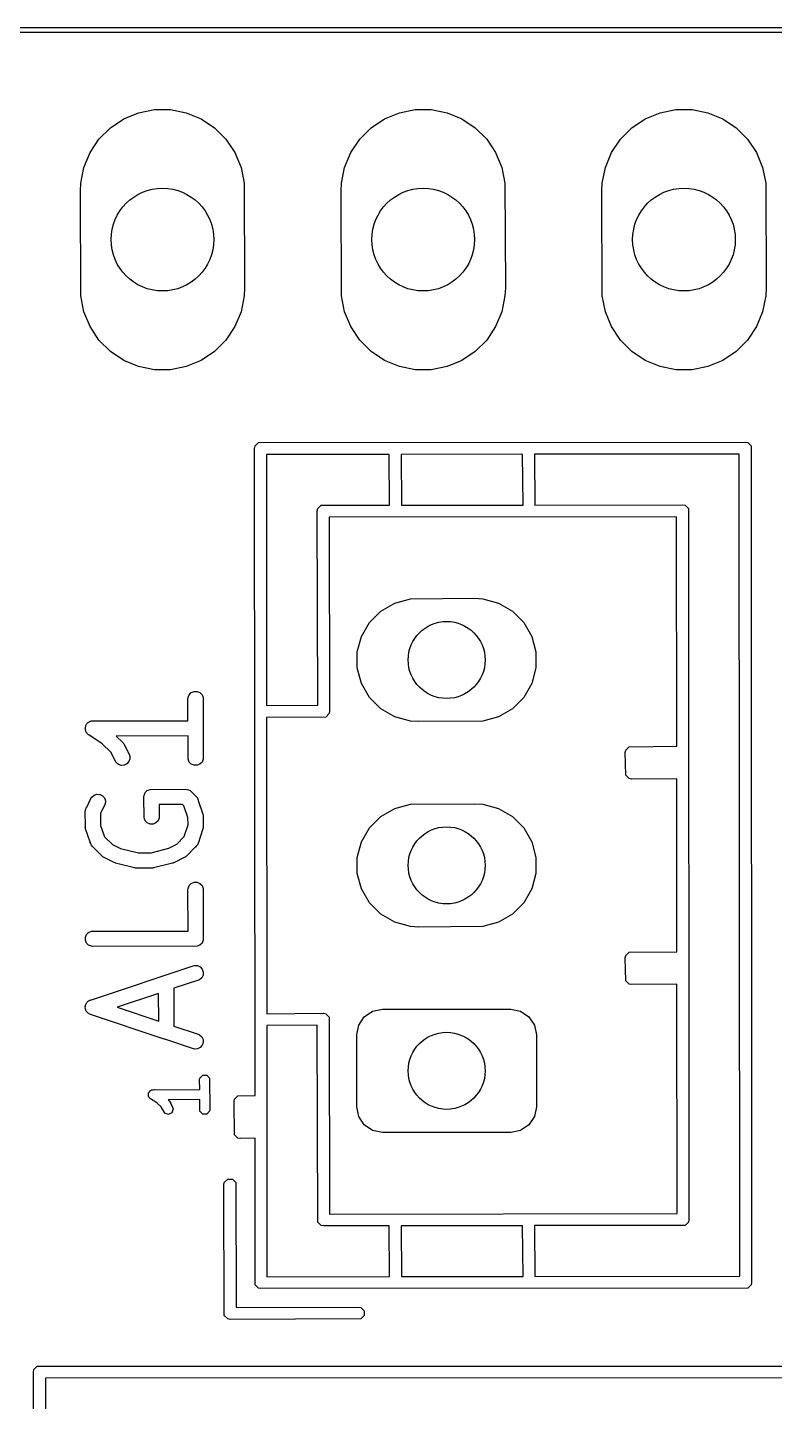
# Model space of a CAD drawing. Extents: x 4.85 to 7.13, y -3.95 to -2.88.
# Drawn here: x 6.259 to 6.546, y -3.407 to -2.88 of the extents above; entities that cross this region are included whole.
import ezdxf

# ---------------------------------------------------------------- set-up
doc = ezdxf.new("R2010")
doc.units = 0
doc.header["$MEASUREMENT"] = 0
doc.layers.add('BLACK', color=7, linetype='CONTINUOUS')

msp = doc.modelspace()

# ---------------------------------------------------------------- linework, layer by layer
at = {"layer": 'BLACK', "linetype": 'CONTINUOUS'}
for p, q in [((4.84947, -2.88019), (6.86984, -2.88012)), ((6.86886, -2.88201), (4.85075, -2.88209)), ((6.30188, -2.91277), (6.30794, -2.91157)), ((6.30794, -2.91157), (6.31411, -2.91157)), ((6.31411, -2.91157), (6.32017, -2.91277)), ((6.40188, -2.91277), (6.40794, -2.91157)), ((6.40794, -2.91157), (6.41411, -2.91157)), ((6.41411, -2.91157), (6.42017, -2.91277)), ((6.50188, -2.91277), (6.50794, -2.91157)), ((6.50794, -2.91157), (6.51411, -2.91157)), ((6.51411, -2.91157), (6.52017, -2.91277)), ((6.29104, -2.91857), (6.29618, -2.91514)), ((6.29618, -2.91514), (6.30188, -2.91277)), ((6.32017, -2.91277), (6.32587, -2.91514)), ((6.32587, -2.91514), (6.331, -2.91857)), ((6.39104, -2.91857), (6.39618, -2.91514)), ((6.39618, -2.91514), (6.40188, -2.91277)), ((6.42017, -2.91277), (6.42587, -2.91514)), ((6.42587, -2.91514), (6.431, -2.91857)), ((6.49104, -2.91857), (6.49618, -2.91514)), ((6.49618, -2.91514), (6.50188, -2.91277)), ((6.52017, -2.91277), (6.52587, -2.91514)), ((6.52587, -2.91514), (6.531, -2.91857)), ((6.28668, -2.92293), (6.29104, -2.91857)), ((6.331, -2.91857), (6.33537, -2.92293)), ((6.38668, -2.92293), (6.39104, -2.91857)), ((6.431, -2.91857), (6.43537, -2.92293)), ((6.48668, -2.92293), (6.49104, -2.91857)), ((6.531, -2.91857), (6.53537, -2.92293)), ((6.28325, -2.92807), (6.28668, -2.92293)), ((6.33537, -2.92293), (6.3388, -2.92807)), ((6.38325, -2.92807), (6.38668, -2.92293)), ((6.43537, -2.92293), (6.4388, -2.92807)), ((6.48325, -2.92807), (6.48668, -2.92293)), ((6.53537, -2.92293), (6.5388, -2.92807)), ((6.28088, -2.93377), (6.28325, -2.92807)), ((6.3388, -2.92807), (6.34116, -2.93377)), ((6.38088, -2.93377), (6.38325, -2.92807)), ((6.4388, -2.92807), (6.44116, -2.93377)), ((6.48088, -2.93377), (6.48325, -2.92807)), ((6.5388, -2.92807), (6.54116, -2.93377)), ((6.27968, -2.93983), (6.28088, -2.93377)), ((6.34116, -2.93377), (6.34237, -2.93983)), ((6.37968, -2.93983), (6.38088, -2.93377)), ((6.44116, -2.93377), (6.44237, -2.93983)), ((6.47968, -2.93983), (6.48088, -2.93377)), ((6.54116, -2.93377), (6.54237, -2.93983)), ((6.27953, -2.94291), (6.27968, -2.93983)), ((6.27968, -2.98301), (6.27953, -2.94291)), ((6.34237, -2.93983), (6.34252, -2.97992)), ((6.37953, -2.94291), (6.37968, -2.93983)), ((6.37968, -2.98301), (6.37953, -2.94291)), ((6.44237, -2.93983), (6.44252, -2.97992)), ((6.47953, -2.94291), (6.47968, -2.93983)), ((6.47968, -2.98301), (6.47953, -2.94291)), ((6.54237, -2.93983), (6.54252, -2.97992)), ((6.34252, -2.97992), (6.34237, -2.98301)), ((6.44252, -2.97992), (6.44237, -2.98301)), ((6.54252, -2.97992), (6.54237, -2.98301)), ((6.28088, -2.98906), (6.27968, -2.98301)), ((6.34237, -2.98301), (6.34116, -2.98906)), ((6.38088, -2.98906), (6.37968, -2.98301)), ((6.44237, -2.98301), (6.44116, -2.98906)), ((6.48088, -2.98906), (6.47968, -2.98301)), ((6.54237, -2.98301), (6.54116, -2.98906)), ((6.28325, -2.99477), (6.28088, -2.98906)), ((6.34116, -2.98906), (6.3388, -2.99477)), ((6.38325, -2.99477), (6.38088, -2.98906)), ((6.44116, -2.98906), (6.4388, -2.99477)), ((6.48325, -2.99477), (6.48088, -2.98906)), ((6.54116, -2.98906), (6.5388, -2.99477)), ((6.28668, -2.9999), (6.28325, -2.99477)), ((6.3388, -2.99477), (6.33537, -2.9999)), ((6.38668, -2.9999), (6.38325, -2.99477)), ((6.4388, -2.99477), (6.43537, -2.9999)), ((6.48668, -2.9999), (6.48325, -2.99477)), ((6.5388, -2.99477), (6.53537, -2.9999)), ((6.29104, -3.00427), (6.28668, -2.9999)), ((6.33537, -2.9999), (6.331, -3.00427)), ((6.39104, -3.00427), (6.38668, -2.9999)), ((6.43537, -2.9999), (6.431, -3.00427)), ((6.49104, -3.00427), (6.48668, -2.9999)), ((6.53537, -2.9999), (6.531, -3.00427)), ((6.29618, -3.0077), (6.29104, -3.00427)), ((6.331, -3.00427), (6.32587, -3.0077)), ((6.39618, -3.0077), (6.39104, -3.00427)), ((6.431, -3.00427), (6.42587, -3.0077)), ((6.49618, -3.0077), (6.49104, -3.00427)), ((6.531, -3.00427), (6.52587, -3.0077)), ((6.30188, -3.01006), (6.29618, -3.0077)), ((6.30794, -3.01127), (6.30188, -3.01006)), ((6.31411, -3.01127), (6.30794, -3.01127)), ((6.32017, -3.01006), (6.31411, -3.01127)), ((6.32587, -3.0077), (6.32017, -3.01006)), ((6.40188, -3.01006), (6.39618, -3.0077)), ((6.40794, -3.01127), (6.40188, -3.01006)), ((6.41411, -3.01127), (6.40794, -3.01127)), ((6.42017, -3.01006), (6.41411, -3.01127)), ((6.42587, -3.0077), (6.42017, -3.01006)), ((6.50188, -3.01006), (6.49618, -3.0077)), ((6.50794, -3.01127), (6.50188, -3.01006)), ((6.51411, -3.01127), (6.50794, -3.01127)), ((6.52017, -3.01006), (6.51411, -3.01127)), ((6.52587, -3.0077), (6.52017, -3.01006)), ((6.34638, -3.04142), (6.34656, -3.04051)), ((6.34652, -3.28949), (6.34638, -3.04142)), ((6.34656, -3.04051), (6.34784, -3.03923)), ((6.34784, -3.03923), (6.53457, -3.03906)), ((6.39797, -3.04373), (6.35092, -3.04378)), ((6.35092, -3.04378), (6.35098, -3.14)), ((6.39811, -3.06322), (6.39797, -3.04373)), ((6.44915, -3.04368), (6.40252, -3.04373)), ((6.40252, -3.04373), (6.40266, -3.06321)), ((6.44929, -3.06315), (6.44915, -3.04368)), ((6.53221, -3.0436), (6.4537, -3.04368)), ((6.4537, -3.04368), (6.45384, -3.06314)), ((6.53238, -3.35874), (6.53221, -3.0436)), ((6.53457, -3.03906), (6.53547, -3.03923)), ((6.53547, -3.03923), (6.53675, -3.04051)), ((6.53675, -3.04051), (6.53693, -3.3611)), ((6.37039, -3.06543), (6.37057, -3.06453)), ((6.37057, -3.06453), (6.37185, -3.06325)), ((6.37185, -3.06325), (6.39811, -3.06322)), ((6.40266, -3.06321), (6.44929, -3.06315)), ((6.45384, -3.06314), (6.51055, -3.06307)), ((6.51055, -3.06307), (6.51146, -3.06325)), ((6.51146, -3.06325), (6.51273, -3.06453)), ((6.51273, -3.06453), (6.51291, -3.33709)), ((6.37057, -3.13986), (6.37039, -3.06543)), ((6.50819, -3.06762), (6.37495, -3.06779)), ((6.37495, -3.06779), (6.37512, -3.1422)), ((6.50825, -3.15561), (6.50819, -3.06762)), ((6.39479, -3.10378), (6.40013, -3.1007)), ((6.40013, -3.1007), (6.40609, -3.0991)), ((6.40609, -3.0991), (6.43083, -3.0989)), ((6.43083, -3.0989), (6.43391, -3.0991)), ((6.43391, -3.0991), (6.43987, -3.1007)), ((6.43987, -3.1007), (6.44521, -3.10378)), ((6.39043, -3.10814), (6.39479, -3.10378)), ((6.44521, -3.10378), (6.44957, -3.10814)), ((6.38735, -3.11348), (6.39043, -3.10814)), ((6.44957, -3.10814), (6.45265, -3.11348)), ((6.38575, -3.11944), (6.38735, -3.11348)), ((6.45265, -3.11348), (6.45425, -3.11944)), ((6.38575, -3.1256), (6.38575, -3.11944)), ((6.45425, -3.11944), (6.45425, -3.1256)), ((6.38735, -3.13156), (6.38575, -3.1256)), ((6.45425, -3.1256), (6.45265, -3.13156)), ((6.39043, -3.1369), (6.38735, -3.13156)), ((6.45265, -3.13156), (6.44957, -3.1369)), ((6.32078, -3.13752), (6.32084, -3.13694)), ((6.3208, -3.14582), (6.32078, -3.13752)), ((6.32084, -3.13694), (6.32128, -3.13588)), ((6.32128, -3.13588), (6.32209, -3.13506)), ((6.32209, -3.13506), (6.32316, -3.13462)), ((6.32316, -3.13462), (6.32431, -3.13462)), ((6.32431, -3.13462), (6.32537, -3.13506)), ((6.32537, -3.13506), (6.32619, -3.13588)), ((6.32619, -3.13588), (6.32663, -3.13694)), ((6.32663, -3.13694), (6.32669, -3.16001)), ((6.39479, -3.14126), (6.39043, -3.1369)), ((6.44957, -3.1369), (6.44521, -3.14126)), ((6.35098, -3.14), (6.37057, -3.13986)), ((6.37494, -3.14311), (6.37366, -3.14439)), ((6.37512, -3.1422), (6.37494, -3.14311)), ((6.40013, -3.14434), (6.39479, -3.14126)), ((6.44521, -3.14126), (6.43987, -3.14434)), ((6.28141, -3.14877), (6.28147, -3.14848)), ((6.28147, -3.14905), (6.28141, -3.14877)), ((6.28147, -3.14819), (6.28158, -3.14792)), ((6.28147, -3.14848), (6.28147, -3.14819)), ((6.28147, -3.14934), (6.28147, -3.14905)), ((6.28158, -3.14792), (6.28163, -3.14764)), ((6.28163, -3.14764), (6.2818, -3.1474)), ((6.2818, -3.1474), (6.28191, -3.14713)), ((6.28191, -3.14713), (6.28211, -3.14692)), ((6.28211, -3.14692), (6.28227, -3.14668)), ((6.28227, -3.14668), (6.28252, -3.14652)), ((6.28252, -3.14652), (6.28272, -3.14631)), ((6.28272, -3.14631), (6.28299, -3.1462)), ((6.28299, -3.1462), (6.28323, -3.14604)), ((6.28323, -3.14604), (6.28352, -3.14598)), ((6.28352, -3.14598), (6.28379, -3.14587)), ((6.28379, -3.14587), (6.28408, -3.14587)), ((6.28408, -3.14587), (6.28436, -3.14581)), ((6.28436, -3.14581), (6.28464, -3.14587)), ((6.28464, -3.14587), (6.3208, -3.14582)), ((6.37366, -3.14439), (6.35098, -3.14455)), ((6.35098, -3.14455), (6.35104, -3.25811)), ((6.40609, -3.14594), (6.40013, -3.14434)), ((6.40917, -3.14614), (6.40609, -3.14594)), ((6.43391, -3.14594), (6.40917, -3.14614)), ((6.43987, -3.14434), (6.43391, -3.14594)), ((6.28158, -3.14961), (6.28147, -3.14934)), ((6.28164, -3.1499), (6.28158, -3.14961)), ((6.2818, -3.15014), (6.28164, -3.1499)), ((6.28191, -3.15041), (6.2818, -3.15014)), ((6.28211, -3.15061), (6.28191, -3.15041)), ((6.28228, -3.15086), (6.28211, -3.15061)), ((6.28272, -3.15122), (6.28228, -3.15086)), ((6.28273, -3.15122), (6.28272, -3.15122)), ((6.28272, -3.15122), (6.28272, -3.15122)), ((6.28272, -3.15122), (6.28272, -3.15122)), ((6.28793, -3.15464), (6.28273, -3.15122)), ((6.32082, -3.15167), (6.29331, -3.15171)), ((6.29331, -3.15171), (6.29582, -3.15418)), ((6.29582, -3.15418), (6.29601, -3.1544)), ((6.29601, -3.1544), (6.29607, -3.15446)), ((6.29607, -3.15446), (6.2961, -3.15451)), ((6.32084, -3.16059), (6.32082, -3.15167)), ((6.29126, -3.1579), (6.28793, -3.15464)), ((6.29328, -3.16183), (6.29126, -3.1579)), ((6.2961, -3.15451), (6.29619, -3.15462)), ((6.29619, -3.15462), (6.29634, -3.15497)), ((6.29634, -3.15497), (6.29825, -3.15869)), ((6.29825, -3.15869), (6.29846, -3.15924)), ((6.29846, -3.15924), (6.29854, -3.16038)), ((6.4885, -3.15795), (6.48868, -3.15705)), ((6.48868, -3.16673), (6.4885, -3.15795)), ((6.48868, -3.15705), (6.48996, -3.15577)), ((6.48996, -3.15577), (6.50825, -3.15561)), ((6.29415, -3.16258), (6.29328, -3.16183)), ((6.29524, -3.16294), (6.29415, -3.16258)), ((6.29639, -3.16286), (6.29524, -3.16294)), ((6.29742, -3.16235), (6.29639, -3.16286)), ((6.29818, -3.16148), (6.29742, -3.16235)), ((6.29854, -3.16038), (6.29818, -3.16148)), ((6.32128, -3.16166), (6.32084, -3.16059)), ((6.32209, -3.16247), (6.32128, -3.16166)), ((6.32316, -3.16291), (6.32209, -3.16247)), ((6.32431, -3.16291), (6.32316, -3.16291)), ((6.32537, -3.16247), (6.32431, -3.16291)), ((6.32619, -3.16166), (6.32537, -3.16247)), ((6.32663, -3.16059), (6.32619, -3.16166)), ((6.32669, -3.16001), (6.32663, -3.16059)), ((6.48996, -3.16801), (6.48868, -3.16673)), ((6.49087, -3.16819), (6.48996, -3.16801)), ((6.50826, -3.16804), (6.49087, -3.16819)), ((6.5083, -3.23435), (6.50826, -3.16804)), ((6.2836, -3.17557), (6.28391, -3.17508)), ((6.28391, -3.17508), (6.28478, -3.17432)), ((6.28478, -3.17432), (6.28587, -3.17396)), ((6.28587, -3.17396), (6.28702, -3.17404)), ((6.28702, -3.17404), (6.28805, -3.17456)), ((6.28805, -3.17456), (6.2888, -3.17543)), ((6.2888, -3.17543), (6.28917, -3.17652)), ((6.30391, -3.17501), (6.30396, -3.17444)), ((6.30396, -3.18309), (6.30391, -3.17501)), ((6.30396, -3.17444), (6.30441, -3.17337)), ((6.30441, -3.17337), (6.30522, -3.17256)), ((6.30522, -3.17256), (6.30628, -3.17212)), ((6.30628, -3.17212), (6.31998, -3.17206)), ((6.31998, -3.17206), (6.32056, -3.17212)), ((6.32056, -3.17212), (6.321, -3.1723)), ((6.321, -3.1723), (6.32162, -3.17256)), ((6.32162, -3.17256), (6.32395, -3.1748)), ((6.32395, -3.1748), (6.32431, -3.17525)), ((6.32431, -3.17525), (6.32435, -3.17535)), ((6.32435, -3.17535), (6.32442, -3.17543)), ((6.32442, -3.17543), (6.3246, -3.17594)), ((6.28141, -3.18064), (6.28147, -3.18006)), ((6.28146, -3.18624), (6.28141, -3.18064)), ((6.28147, -3.18006), (6.28151, -3.17996)), ((6.28151, -3.17996), (6.28152, -3.17986)), ((6.28152, -3.17986), (6.28176, -3.17935)), ((6.28176, -3.17935), (6.28191, -3.179)), ((6.28191, -3.179), (6.28196, -3.17895)), ((6.28196, -3.17895), (6.2836, -3.17557)), ((6.28909, -3.17767), (6.28727, -3.18141)), ((6.28917, -3.17652), (6.28909, -3.17767)), ((6.31874, -3.17792), (6.30978, -3.17795)), ((6.30978, -3.17795), (6.30981, -3.18251)), ((6.31926, -3.17842), (6.31874, -3.17792)), ((6.32078, -3.18286), (6.31926, -3.17842)), ((6.3246, -3.17594), (6.32475, -3.17631)), ((6.32475, -3.17631), (6.32475, -3.17639)), ((6.32475, -3.17639), (6.32653, -3.18158)), ((6.39479, -3.18252), (6.40013, -3.17944)), ((6.40013, -3.17944), (6.40609, -3.17784)), ((6.40609, -3.17784), (6.43083, -3.17764)), ((6.43083, -3.17764), (6.43391, -3.17784)), ((6.43391, -3.17784), (6.43987, -3.17944)), ((6.43987, -3.17944), (6.44521, -3.18252)), ((6.28727, -3.18141), (6.28731, -3.18592)), ((6.28731, -3.18592), (6.28884, -3.19038)), ((6.30441, -3.18415), (6.30396, -3.18309)), ((6.30522, -3.18497), (6.30441, -3.18415)), ((6.30628, -3.18541), (6.30522, -3.18497)), ((6.30744, -3.18541), (6.30628, -3.18541)), ((6.3085, -3.18497), (6.30744, -3.18541)), ((6.30932, -3.18415), (6.3085, -3.18497)), ((6.30976, -3.18309), (6.30932, -3.18415)), ((6.30981, -3.18251), (6.30976, -3.18309)), ((6.31934, -3.19023), (6.32082, -3.18567)), ((6.32082, -3.18567), (6.32078, -3.18286)), ((6.32653, -3.18158), (6.3266, -3.18186)), ((6.3266, -3.18186), (6.32663, -3.18194)), ((6.32663, -3.18194), (6.32663, -3.182)), ((6.32663, -3.182), (6.32666, -3.18214)), ((6.32666, -3.18214), (6.32664, -3.18251)), ((6.32664, -3.18251), (6.32669, -3.18626)), ((6.39043, -3.18688), (6.39479, -3.18252)), ((6.44521, -3.18252), (6.44957, -3.18688)), ((6.28143, -3.18663), (6.28146, -3.18624)), ((6.28147, -3.18678), (6.28143, -3.18663)), ((6.28147, -3.18684), (6.28147, -3.18678)), ((6.2815, -3.18691), (6.28147, -3.18684)), ((6.28156, -3.1872), (6.2815, -3.18691)), ((6.28334, -3.19238), (6.28156, -3.1872)), ((6.28884, -3.19038), (6.29182, -3.1933)), ((6.31648, -3.19315), (6.31934, -3.19023)), ((6.32648, -3.18721), (6.32466, -3.19282)), ((6.32663, -3.18684), (6.32648, -3.18721)), ((6.32664, -3.18669), (6.32663, -3.18684)), ((6.32666, -3.18663), (6.32664, -3.18669)), ((6.32669, -3.18626), (6.32666, -3.18655)), ((6.32666, -3.18655), (6.32666, -3.18663)), ((6.38735, -3.19222), (6.39043, -3.18688)), ((6.44957, -3.18688), (6.45265, -3.19222)), ((6.28334, -3.19246), (6.28334, -3.19238)), ((6.2835, -3.19284), (6.28334, -3.19246)), ((6.28367, -3.19335), (6.2835, -3.19284)), ((6.28374, -3.19343), (6.28367, -3.19335)), ((6.28378, -3.19353), (6.28374, -3.19343)), ((6.28415, -3.19397), (6.28378, -3.19353)), ((6.28792, -3.19767), (6.28415, -3.19397)), ((6.29182, -3.1933), (6.29496, -3.19482)), ((6.29496, -3.19482), (6.30178, -3.19648)), ((6.30178, -3.19648), (6.30669, -3.19643)), ((6.30669, -3.19643), (6.31352, -3.19468)), ((6.31352, -3.19468), (6.31648, -3.19315)), ((6.3236, -3.19425), (6.3202, -3.19772)), ((6.32367, -3.19422), (6.3236, -3.19425)), ((6.32393, -3.19392), (6.32367, -3.19422)), ((6.32431, -3.19353), (6.32393, -3.19392)), ((6.32435, -3.19343), (6.32431, -3.19353)), ((6.32442, -3.19335), (6.32435, -3.19343)), ((6.32466, -3.19282), (6.32442, -3.19335)), ((6.38575, -3.19818), (6.38735, -3.19222)), ((6.45265, -3.19222), (6.45425, -3.19818)), ((6.28818, -3.19797), (6.28792, -3.19767)), ((6.2883, -3.19805), (6.28818, -3.19797)), ((6.28835, -3.19809), (6.2883, -3.19805)), ((6.28842, -3.19812), (6.28835, -3.19809)), ((6.28867, -3.19828), (6.28842, -3.19812)), ((6.29226, -3.20002), (6.28867, -3.19828)), ((6.29248, -3.20018), (6.29226, -3.20002)), ((6.29291, -3.20034), (6.29248, -3.20018)), ((6.29296, -3.20036), (6.29291, -3.20034)), ((6.29298, -3.20036), (6.29296, -3.20036)), ((6.29302, -3.20037), (6.29298, -3.20036)), ((6.30036, -3.20216), (6.29302, -3.20037)), ((6.31485, -3.20038), (6.30758, -3.20225)), ((6.31514, -3.20036), (6.31485, -3.20038)), ((6.31557, -3.20019), (6.31514, -3.20036)), ((6.31562, -3.20018), (6.31557, -3.20019)), ((6.31564, -3.20017), (6.31562, -3.20018)), ((6.31568, -3.20015), (6.31564, -3.20017)), ((6.3194, -3.19823), (6.31568, -3.20015)), ((6.31975, -3.19809), (6.3194, -3.19823)), ((6.31986, -3.198), (6.31975, -3.19809)), ((6.31992, -3.19797), (6.31986, -3.198)), ((6.31997, -3.19791), (6.31992, -3.19797)), ((6.3202, -3.19772), (6.31997, -3.19791)), ((6.38575, -3.20434), (6.38575, -3.19818)), ((6.45425, -3.19818), (6.45425, -3.20434)), ((6.30066, -3.20228), (6.30036, -3.20216)), ((6.30102, -3.20232), (6.30066, -3.20228)), ((6.30109, -3.20233), (6.30102, -3.20232)), ((6.30114, -3.20233), (6.30109, -3.20233)), ((6.30124, -3.20234), (6.30114, -3.20233)), ((6.30669, -3.20229), (6.30124, -3.20234)), ((6.307, -3.20233), (6.30669, -3.20229)), ((6.30736, -3.20228), (6.307, -3.20233)), ((6.30744, -3.20228), (6.30736, -3.20228)), ((6.30748, -3.20226), (6.30744, -3.20228)), ((6.30758, -3.20225), (6.30748, -3.20226)), ((6.38735, -3.2103), (6.38575, -3.20434)), ((6.45425, -3.20434), (6.45265, -3.2103)), ((6.32078, -3.21063), (6.32084, -3.21006)), ((6.32083, -3.22643), (6.32078, -3.21063)), ((6.32084, -3.21006), (6.32128, -3.20899)), ((6.32128, -3.20899), (6.32209, -3.20818)), ((6.32209, -3.20818), (6.32316, -3.20774)), ((6.32316, -3.20774), (6.32431, -3.20774)), ((6.32431, -3.20774), (6.32537, -3.20818)), ((6.32537, -3.20818), (6.32619, -3.20899)), ((6.32619, -3.20899), (6.32663, -3.21006)), ((6.32663, -3.21006), (6.32669, -3.22938)), ((6.39043, -3.21564), (6.38735, -3.2103)), ((6.45265, -3.2103), (6.44957, -3.21564)), ((6.39479, -3.22), (6.39043, -3.21564)), ((6.44957, -3.21564), (6.44521, -3.22)), ((6.40013, -3.22308), (6.39479, -3.22)), ((6.44521, -3.22), (6.43987, -3.22308)), ((6.28147, -3.22881), (6.28191, -3.22774)), ((6.28191, -3.22774), (6.28272, -3.22693)), ((6.28272, -3.22693), (6.28379, -3.22649)), ((6.28379, -3.22649), (6.32083, -3.22643)), ((6.40609, -3.22468), (6.40013, -3.22308)), ((6.40917, -3.22488), (6.40609, -3.22468)), ((6.43391, -3.22468), (6.40917, -3.22488)), ((6.43987, -3.22308), (6.43391, -3.22468)), ((6.28147, -3.22996), (6.28147, -3.22881)), ((6.28191, -3.23102), (6.28147, -3.22996)), ((6.28272, -3.23184), (6.28191, -3.23102)), ((6.28379, -3.23228), (6.28272, -3.23184)), ((6.28436, -3.23233), (6.28379, -3.23228)), ((6.32431, -3.23228), (6.28436, -3.23233)), ((6.32537, -3.23184), (6.32431, -3.23228)), ((6.32619, -3.23102), (6.32537, -3.23184)), ((6.32663, -3.22996), (6.32619, -3.23102)), ((6.32669, -3.22938), (6.32663, -3.22996)), ((6.4885, -3.23669), (6.48868, -3.23579)), ((6.48868, -3.24547), (6.4885, -3.23669)), ((6.48868, -3.23579), (6.48996, -3.23451)), ((6.48996, -3.23451), (6.5083, -3.23435)), ((6.28379, -3.25277), (6.3228, -3.2397)), ((6.3228, -3.2397), (6.32336, -3.23958)), ((6.32336, -3.23958), (6.32451, -3.23966)), ((6.32451, -3.23966), (6.32554, -3.24017)), ((6.32554, -3.24017), (6.3263, -3.24104)), ((6.32658, -3.24328), (6.32607, -3.24432)), ((6.3263, -3.24104), (6.32666, -3.24214)), ((6.32666, -3.24214), (6.32658, -3.24328)), ((6.3252, -3.24507), (6.31539, -3.24835)), ((6.31539, -3.24835), (6.31543, -3.26289)), ((6.32607, -3.24432), (6.3252, -3.24507)), ((6.48996, -3.24675), (6.48868, -3.24547)), ((6.49087, -3.24693), (6.48996, -3.24675)), ((6.50831, -3.24678), (6.49087, -3.24693)), ((6.50837, -3.33473), (6.50831, -3.24678)), ((6.28152, -3.25485), (6.28168, -3.25452)), ((6.28168, -3.25452), (6.2818, -3.25417)), ((6.2818, -3.25417), (6.28194, -3.25401)), ((6.28194, -3.25401), (6.28203, -3.25382)), ((6.28203, -3.25382), (6.28231, -3.25358)), ((6.28231, -3.25358), (6.28255, -3.2533)), ((6.28255, -3.2533), (6.28274, -3.2532)), ((6.28274, -3.2532), (6.2829, -3.25306)), ((6.2829, -3.25306), (6.28326, -3.25294)), ((6.28326, -3.25294), (6.28358, -3.25278)), ((6.28358, -3.25278), (6.28379, -3.25277)), ((6.30954, -3.25031), (6.29361, -3.25565)), ((6.30957, -3.26094), (6.30954, -3.25031)), ((6.28143, -3.25526), (6.2815, -3.25506)), ((6.28146, -3.25563), (6.28143, -3.25526)), ((6.28143, -3.256), (6.28146, -3.25563)), ((6.2815, -3.2562), (6.28143, -3.256)), ((6.2815, -3.25506), (6.28152, -3.25485)), ((6.28152, -3.25641), (6.2815, -3.2562)), ((6.28168, -3.25674), (6.28152, -3.25641)), ((6.2818, -3.25709), (6.28168, -3.25674)), ((6.28194, -3.25725), (6.2818, -3.25709)), ((6.28203, -3.25744), (6.28194, -3.25725)), ((6.28231, -3.25768), (6.28203, -3.25744)), ((6.28255, -3.25796), (6.28231, -3.25768)), ((6.28274, -3.25806), (6.28255, -3.25796)), ((6.2829, -3.25819), (6.28274, -3.25806)), ((6.28343, -3.25843), (6.2829, -3.25819)), ((6.31169, -3.26781), (6.28343, -3.25843)), ((6.29361, -3.25565), (6.30957, -3.26094)), ((6.35104, -3.25811), (6.37276, -3.25795)), ((6.37276, -3.25795), (6.37366, -3.25813)), ((6.37366, -3.25813), (6.37494, -3.25941)), ((6.37494, -3.25941), (6.37511, -3.3349)), ((6.3863, -3.26245), (6.38843, -3.25926)), ((6.38843, -3.25926), (6.39163, -3.25713)), ((6.39163, -3.25713), (6.39539, -3.25638)), ((6.39539, -3.25638), (6.44461, -3.25638)), ((6.44461, -3.25638), (6.44837, -3.25713)), ((6.44837, -3.25713), (6.45157, -3.25926)), ((6.45157, -3.25926), (6.4537, -3.26245)), ((6.31543, -3.26289), (6.32467, -3.26595)), ((6.3704, -3.26252), (6.35105, -3.26266)), ((6.35105, -3.26266), (6.3511, -3.35892)), ((6.37057, -3.33799), (6.3704, -3.26252)), ((6.38555, -3.26622), (6.3863, -3.26245)), ((6.4537, -3.26245), (6.45445, -3.26622)), ((6.31191, -3.2679), (6.31169, -3.26781)), ((6.31196, -3.2679), (6.31191, -3.2679)), ((6.32336, -3.27168), (6.31196, -3.2679)), ((6.32467, -3.26595), (6.3252, -3.26619)), ((6.3252, -3.26619), (6.32607, -3.26694)), ((6.3263, -3.27021), (6.32554, -3.27108)), ((6.32607, -3.26694), (6.32658, -3.26797)), ((6.32666, -3.26912), (6.3263, -3.27021)), ((6.32658, -3.26797), (6.32666, -3.26912)), ((6.38555, -3.29378), (6.38555, -3.26622)), ((6.45445, -3.26622), (6.45445, -3.29378)), ((6.32451, -3.2716), (6.32336, -3.27168)), ((6.32554, -3.27108), (6.32451, -3.2716)), ((6.32526, -3.28351), (6.32541, -3.28276)), ((6.32531, -3.28718), (6.32526, -3.28351)), ((6.32541, -3.28276), (6.32648, -3.2817)), ((6.32648, -3.2817), (6.32798, -3.2817)), ((6.32798, -3.2817), (6.32905, -3.28276)), ((6.32905, -3.28276), (6.3292, -3.29476)), ((6.30561, -3.28876), (6.30572, -3.28859)), ((6.30572, -3.28932), (6.30561, -3.28876)), ((6.30572, -3.28839), (6.30613, -3.28798)), ((6.30572, -3.28859), (6.30572, -3.28839)), ((6.30572, -3.28989), (6.30572, -3.28932)), ((6.30587, -3.29004), (6.30572, -3.28989)), ((6.30591, -3.29023), (6.30587, -3.29004)), ((6.30645, -3.29078), (6.30591, -3.29023)), ((6.30613, -3.28798), (6.30645, -3.2875)), ((6.30645, -3.2875), (6.30665, -3.28746)), ((6.30887, -3.29226), (6.30645, -3.29078)), ((6.30665, -3.28746), (6.30679, -3.28732)), ((6.30679, -3.28732), (6.30739, -3.28732)), ((6.30739, -3.28732), (6.30793, -3.28721)), ((6.30793, -3.28721), (6.30809, -3.28731)), ((6.30809, -3.28731), (6.32531, -3.28718)), ((6.32535, -3.29098), (6.31315, -3.29107)), ((6.31315, -3.29107), (6.31352, -3.2914)), ((6.31352, -3.2914), (6.31352, -3.2914)), ((6.31352, -3.2914), (6.31352, -3.2914)), ((6.31352, -3.2914), (6.31362, -3.2915)), ((6.32541, -3.29552), (6.32535, -3.29098)), ((6.3385, -3.29181), (6.33868, -3.29091)), ((6.33868, -3.29091), (6.33996, -3.28963)), ((6.33996, -3.28963), (6.34652, -3.28949)), ((6.30896, -3.29241), (6.30887, -3.29226)), ((6.31049, -3.2938), (6.30896, -3.29241)), ((6.31188, -3.29625), (6.31049, -3.2938)), ((6.31331, -3.29673), (6.31188, -3.29625)), ((6.31466, -3.29605), (6.31331, -3.29673)), ((6.31362, -3.2915), (6.31405, -3.29213)), ((6.31405, -3.29213), (6.31405, -3.29233)), ((6.31405, -3.29233), (6.31493, -3.29388)), ((6.31513, -3.29462), (6.31466, -3.29605)), ((6.31493, -3.29388), (6.31513, -3.29462)), ((6.32648, -3.29658), (6.32541, -3.29552)), ((6.32798, -3.29658), (6.32648, -3.29658)), ((6.32905, -3.29552), (6.32798, -3.29658)), ((6.3292, -3.29476), (6.32905, -3.29552)), ((6.33868, -3.30453), (6.3385, -3.29181)), ((6.3863, -3.29755), (6.38555, -3.29378)), ((6.45445, -3.29378), (6.4537, -3.29755)), ((6.38843, -3.30074), (6.3863, -3.29755)), ((6.39163, -3.30287), (6.38843, -3.30074)), ((6.45157, -3.30074), (6.44837, -3.30287)), ((6.4537, -3.29755), (6.45157, -3.30074)), ((6.33996, -3.3058), (6.33868, -3.30453)), ((6.34087, -3.30598), (6.33996, -3.3058)), ((6.34653, -3.30587), (6.34087, -3.30598)), ((6.34656, -3.36198), (6.34653, -3.30587)), ((6.39539, -3.30362), (6.39163, -3.30287)), ((6.44461, -3.30362), (6.39539, -3.30362)), ((6.44837, -3.30287), (6.44461, -3.30362)), ((6.33457, -3.3237), (6.33475, -3.3228)), ((6.33475, -3.3228), (6.33603, -3.32152)), ((6.33603, -3.32152), (6.33783, -3.32152)), ((6.33783, -3.32152), (6.33911, -3.3228)), ((6.33911, -3.3228), (6.33928, -3.37072)), ((6.33475, -3.37382), (6.33457, -3.3237)), ((6.37185, -3.33927), (6.37057, -3.33799)), ((6.37511, -3.3349), (6.50837, -3.33473)), ((6.51273, -3.33799), (6.51146, -3.33927)), ((6.51291, -3.33709), (6.51273, -3.33799)), ((6.37276, -3.33945), (6.37185, -3.33927)), ((6.39797, -3.33942), (6.37276, -3.33945)), ((6.39811, -3.35887), (6.39797, -3.33942)), ((6.44915, -3.33935), (6.40252, -3.33941)), ((6.40252, -3.33941), (6.40266, -3.35887)), ((6.44929, -3.35882), (6.44915, -3.33935)), ((6.51146, -3.33927), (6.4537, -3.33934)), ((6.4537, -3.33934), (6.45384, -3.35882)), ((6.3511, -3.35892), (6.39811, -3.35887)), ((6.40266, -3.35887), (6.44929, -3.35882)), ((6.45384, -3.35882), (6.53238, -3.35874)), ((6.34656, -3.36201), (6.34656, -3.36198)), ((6.34784, -3.36328), (6.34656, -3.36201)), ((6.34874, -3.36346), (6.34784, -3.36328)), ((6.53547, -3.36328), (6.34874, -3.36346)), ((6.53675, -3.36201), (6.53547, -3.36328)), ((6.53693, -3.3611), (6.53675, -3.36201)), ((6.33603, -3.3751), (6.33475, -3.37382)), ((6.33693, -3.37528), (6.33603, -3.3751)), ((6.38705, -3.3751), (6.33693, -3.37528)), ((6.33928, -3.37072), (6.38614, -3.37055)), ((6.38614, -3.37055), (6.38705, -3.37073)), ((6.38705, -3.37073), (6.38832, -3.37201)), ((6.38832, -3.37382), (6.38705, -3.3751)), ((6.38832, -3.37201), (6.38832, -3.37382)), ((6.26157, -3.39543), (6.26175, -3.39453)), ((6.26175, -3.58216), (6.26157, -3.39543)), ((6.26175, -3.39453), (6.26303, -3.39325)), ((6.26303, -3.39325), (6.81984, -3.39307)), ((6.81748, -3.39762), (6.26612, -3.39779)), ((6.26612, -3.39779), (6.2662, -3.4763))]:
    msp.add_line(p, q, dxfattribs=at)
at = {"layer": 'BLACK'}
for centre, radius in [((6.31102, -2.96142), 0.01969), ((6.41102, -2.96142), 0.01969), ((6.51102, -2.96142), 0.01969), ((6.42, -3.12252), 0.01476), ((6.42, -3.20126), 0.01476), ((6.42, -3.28), 0.01476)]:
    msp.add_circle(centre, radius, dxfattribs=at)

doc.saveas('drawing.dxf')
